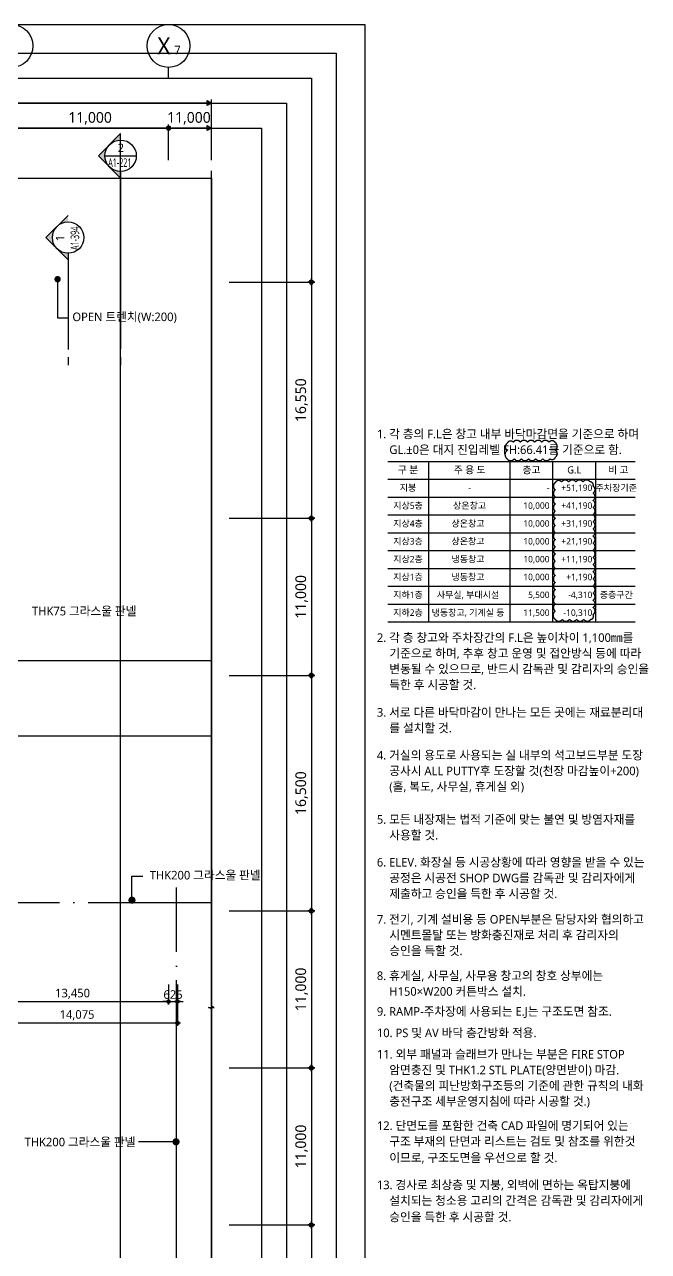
# Model space of a CAD drawing. Header units: millimetres. Extents: x 45782458 to 46215946, y 191740 to 1509539.
# Drawn here: x 45953883 to 45997585, y 819496 to 905440 of the extents above; entities that cross this region are included whole.
import ezdxf
from ezdxf.enums import TextEntityAlignment as Align

# ---------------------------------------------------------------- set-up
doc = ezdxf.new("R2010")
doc.units = ezdxf.units.MM
doc.header["$LTSCALE"] = 1000
doc.header["$MEASUREMENT"] = 0
doc.header["$PDSIZE"] = -10
doc.linetypes.add('ACAD_ISO03W100', pattern=[30, 12, -18])
doc.linetypes.add('CEN', pattern=[62, 60, -1, 0, -1])
doc.layers.get('0').update_dxf_attribs({"linetype": 'CONTINUOUS'})
doc.layers.get('Defpoints').update_dxf_attribs({"color": 171, "linetype": 'CONTINUOUS'})
for name, color, linetype in [('Center(AR)', 30, 'CEN'), ('DIM', 7, 'CONTINUOUS'), ('LED', 7, 'CONTINUOUS'), ('NDIM', 7, 'CONTINUOUS'), ('SYM', 7, 'CONTINUOUS'), ('SYM(AXIS)', 7, 'CONTINUOUS'), ('TEXT(AXIS)', 2, 'CONTINUOUS'), ('TEXT(MIN)', 7, 'CONTINUOUS'), ('TEXT(노트)', 7, 'CONTINUOUS')]:
    doc.layers.add(name, color=color, linetype=linetype)
doc.layers.add('VE변경사항적용-20220616', color=10, linetype='CONTINUOUS', plot=False)
doc.styles.add('CGS', font='cgse', dxfattribs={"bigfont": 'cgs'})
doc.styles.add('TE', font='malgun_0.ttf')
doc.styles.add('궁서체', font='')
doc.styles.add('나눔바른고딕', font='NanumBarunGothic.ttf')
doc.styles.get('궁서체').set_extended_font_data('GungsuhChe')
doc.dimstyles.new('BA', dxfattribs={"dimscale": 500, "dimtxt": 3, "dimasz": 1, "dimexe": 1, "dimexo": 5, "dimgap": 0.9, "dimtad": 1, "dimdec": 0, "dimdsep": 46, "dimlunit": 6, "dimtxsty": 'TE', "dimblk": 'DDD', "dimcen": 2.5, "dimclrd": 256, "dimclre": 256, "dimclrt": 3, "dimazin": 2, "dimtfac": 1, "dimtdec": 0, "dimtix": 1, "dimtmove": 2, "dimatfit": 3, "dimldrblk": 'DDD', "dimfxl": 1, "dimtolj": 1, "dimtzin": 0, "dimarcsym": 2})
doc.dimstyles.new('CPDIM1', dxfattribs={"dimtxt": 3, "dimasz": 2.5, "dimexe": 1.25, "dimexo": 5, "dimgap": 1.5, "dimtad": 1, "dimdec": 0, "dimzin": 1, "dimdsep": 46, "dimlunit": 6, "dimtxsty": '궁서체', "dimblk1": 'Z_DOT', "dimblk2": 'Z_DOT', "dimsah": 1, "dimcen": 2.5, "dimadec": 0, "dimazin": 0, "dimtfac": 1, "dimtdec": 0, "dimtix": 1, "dimtmove": 2, "dimatfit": 3, "dimldrblk": 'Z_DOT', "dimfxl": 1, "dimtolj": 1, "dimtzin": 1, "dimarcsym": 0})
doc.dimstyles.new('NDIM 1200', dxfattribs={"dimscale": 500, "dimtxt": 3, "dimasz": 1, "dimexe": 2, "dimexo": 2, "dimgap": 1, "dimtad": 1, "dimdec": 0, "dimdsep": 46, "dimtxsty": 'CGS', "dimblk": 'DOT0', "dimcen": 1, "dimdle": 8, "dimclrd": 2, "dimclre": 2, "dimclrt": 2, "dimadec": 0, "dimazin": 0, "dimtfac": 1, "dimtdec": 0, "dimtix": 1, "dimtmove": 2, "dimatfit": 3, "dimldrblk": 'DOT0', "dimfxl": 1, "dimtolj": 1, "dimtzin": 0, "dimlwd": -1, "dimlwe": -1, "dimarcsym": 0})

# ---------------------------------------------------------------- blocks, each defined once
blk = doc.blocks.new('DDD')
at = {"layer": 'DIM', "color": 0}
for p, q in [((-1, 0), (1, 0)), ((0, -1), (0, 1))]:
    blk.add_line(p, q, dxfattribs=at)
for radius in [0.6, 0.3]:
    blk.add_circle((0, 0), radius, dxfattribs=at)
blk = doc.blocks.new('*D234')
at = {"layer": 'Defpoints', "color": 0, "ltscale": 0.4, "transparency": 16777216}
for p in [(45952972, 898190), (45952972, 894690), (45963972, 894690)]:
    blk.add_point(p, dxfattribs=at)
at = {"layer": 'NDIM', "lineweight": -2, "ltscale": 0.4, "transparency": 16777216}
for p, q in [((45952972, 895940), (45952972, 898440)), ((45963722, 898190), (45953222, 898190)), ((45963972, 895940), (45963972, 898440))]:
    blk.add_line(p, q, dxfattribs=at)
at = {"layer": 'NDIM', "lineweight": -2, "ltscale": 0.4, "transparency": 16777216, "xscale": 250, "yscale": 250, "zscale": 250, "rotation": 180}
blk.add_blockref('DDD', (45952972, 898190), dxfattribs=at)
at = {"layer": 'NDIM', "lineweight": -2, "ltscale": 0.4, "transparency": 16777216, "xscale": 250, "yscale": 250, "zscale": 250}
blk.add_blockref('DDD', (45963972, 898190), dxfattribs=at)
at = {"layer": 'NDIM', "color": 3, "ltscale": 0.4, "transparency": 16777216, "insert": (45958472, 898868), "char_height": 750, "attachment_point": 5, "style": 'TE'}
blk.add_mtext('\\A1;11,000', dxfattribs=at)
blk = doc.blocks.new('A$C2F20087E')
at = {"layer": 'SYM(AXIS)'}
blk.add_line((600, 0), (600, 300), dxfattribs=at)
blk.add_circle((600, 900), 600, dxfattribs=at)
blk = doc.blocks.new('*D559')
at = {"layer": 'Defpoints', "color": 0, "ltscale": 0.4, "transparency": 16777216}
for p in [(45966972, 821351), (45966972, 810351), (45973972, 810351)]:
    blk.add_point(p, dxfattribs=at)
at = {"layer": 'NDIM', "lineweight": -2, "ltscale": 0.4, "transparency": 16777216}
for p, q in [((45968222, 821351), (45974222, 821351)), ((45973972, 821101), (45973972, 810601)), ((45968222, 810351), (45974222, 810351))]:
    blk.add_line(p, q, dxfattribs=at)
at = {"layer": 'NDIM', "lineweight": -2, "ltscale": 0.4, "transparency": 16777216, "xscale": 250, "yscale": 250, "zscale": 250}
for p, rotation in [((45973972, 821351), 90), ((45973972, 810351), 270)]:
    blk.add_blockref('DDD', p, dxfattribs=dict(at, rotation=rotation))
at = {"layer": 'NDIM', "color": 3, "ltscale": 0.4, "transparency": 16777216, "insert": (45973295, 815851), "char_height": 750, "attachment_point": 5, "rotation": 90, "style": 'TE'}
blk.add_mtext('\\A1;11,000', dxfattribs=at)
blk = doc.blocks.new('*D560')
at = {"layer": 'Defpoints', "color": 0, "ltscale": 0.4, "transparency": 16777216}
for p in [(45966972, 832351), (45966972, 821351), (45973972, 821351)]:
    blk.add_point(p, dxfattribs=at)
at = {"layer": 'NDIM', "lineweight": -2, "ltscale": 0.4, "transparency": 16777216}
for p, q in [((45968222, 832351), (45974222, 832351)), ((45973972, 832101), (45973972, 821601)), ((45968222, 821351), (45974222, 821351))]:
    blk.add_line(p, q, dxfattribs=at)
at = {"layer": 'NDIM', "lineweight": -2, "ltscale": 0.4, "transparency": 16777216, "xscale": 250, "yscale": 250, "zscale": 250}
for p, rotation in [((45973972, 832351), 90), ((45973972, 821351), 270)]:
    blk.add_blockref('DDD', p, dxfattribs=dict(at, rotation=rotation))
at = {"layer": 'NDIM', "color": 3, "ltscale": 0.4, "transparency": 16777216, "insert": (45973295, 826851), "char_height": 750, "attachment_point": 5, "rotation": 90, "style": 'TE'}
blk.add_mtext('\\A1;11,000', dxfattribs=at)
blk = doc.blocks.new('*D561')
at = {"layer": 'Defpoints', "color": 0, "ltscale": 0.4, "transparency": 16777216}
for p in [(45966972, 843351), (45966972, 832351), (45973972, 832351)]:
    blk.add_point(p, dxfattribs=at)
at = {"layer": 'NDIM', "lineweight": -2, "ltscale": 0.4, "transparency": 16777216}
for p, q in [((45968222, 843351), (45974222, 843351)), ((45973972, 843101), (45973972, 832601)), ((45968222, 832351), (45974222, 832351))]:
    blk.add_line(p, q, dxfattribs=at)
at = {"layer": 'NDIM', "lineweight": -2, "ltscale": 0.4, "transparency": 16777216, "xscale": 250, "yscale": 250, "zscale": 250}
for p, rotation in [((45973972, 843351), 90), ((45973972, 832351), 270)]:
    blk.add_blockref('DDD', p, dxfattribs=dict(at, rotation=rotation))
at = {"layer": 'NDIM', "color": 3, "ltscale": 0.4, "transparency": 16777216, "insert": (45973295, 837851), "char_height": 750, "attachment_point": 5, "rotation": 90, "style": 'TE'}
blk.add_mtext('\\A1;11,000', dxfattribs=at)
blk = doc.blocks.new('*D562')
at = {"layer": 'Defpoints', "color": 0, "ltscale": 0.4, "transparency": 16777216}
for p in [(45966972, 859851), (45966972, 843351), (45973972, 843351)]:
    blk.add_point(p, dxfattribs=at)
at = {"layer": 'NDIM', "lineweight": -2, "ltscale": 0.4, "transparency": 16777216}
for p, q in [((45968222, 859851), (45974222, 859851)), ((45973972, 859601), (45973972, 843601)), ((45968222, 843351), (45974222, 843351))]:
    blk.add_line(p, q, dxfattribs=at)
at = {"layer": 'NDIM', "lineweight": -2, "ltscale": 0.4, "transparency": 16777216, "xscale": 250, "yscale": 250, "zscale": 250}
for p, rotation in [((45973972, 859851), 90), ((45973972, 843351), 270)]:
    blk.add_blockref('DDD', p, dxfattribs=dict(at, rotation=rotation))
at = {"layer": 'NDIM', "color": 3, "ltscale": 0.4, "transparency": 16777216, "insert": (45973295, 851601), "char_height": 750, "attachment_point": 5, "rotation": 90, "style": 'TE'}
blk.add_mtext('\\A1;16,500', dxfattribs=at)
blk = doc.blocks.new('*D563')
at = {"layer": 'Defpoints', "color": 0, "ltscale": 0.4, "transparency": 16777216}
for p in [(45966972, 870851), (45966972, 859851), (45973972, 859851)]:
    blk.add_point(p, dxfattribs=at)
at = {"layer": 'NDIM', "lineweight": -2, "ltscale": 0.4, "transparency": 16777216}
for p, q in [((45968222, 870851), (45974222, 870851)), ((45973972, 870601), (45973972, 860101)), ((45968222, 859851), (45974222, 859851))]:
    blk.add_line(p, q, dxfattribs=at)
at = {"layer": 'NDIM', "lineweight": -2, "ltscale": 0.4, "transparency": 16777216, "xscale": 250, "yscale": 250, "zscale": 250}
for p, rotation in [((45973972, 870851), 90), ((45973972, 859851), 270)]:
    blk.add_blockref('DDD', p, dxfattribs=dict(at, rotation=rotation))
at = {"layer": 'NDIM', "color": 3, "ltscale": 0.4, "transparency": 16777216, "insert": (45973295, 865351), "char_height": 750, "attachment_point": 5, "rotation": 90, "style": 'TE'}
blk.add_mtext('\\A1;11,000', dxfattribs=at)
blk = doc.blocks.new('*D564')
at = {"layer": 'Defpoints', "color": 0, "ltscale": 0.4, "transparency": 16777216}
for p in [(45966972, 887401), (45966972, 870851), (45973972, 870851)]:
    blk.add_point(p, dxfattribs=at)
at = {"layer": 'NDIM', "lineweight": -2, "ltscale": 0.4, "transparency": 16777216}
for p, q in [((45968222, 887401), (45974222, 887401)), ((45973972, 887151), (45973972, 871101)), ((45968222, 870851), (45974222, 870851))]:
    blk.add_line(p, q, dxfattribs=at)
at = {"layer": 'NDIM', "lineweight": -2, "ltscale": 0.4, "transparency": 16777216, "xscale": 250, "yscale": 250, "zscale": 250}
for p, rotation in [((45973972, 887401), 90), ((45973972, 870851), 270)]:
    blk.add_blockref('DDD', p, dxfattribs=dict(at, rotation=rotation))
at = {"layer": 'NDIM', "color": 3, "ltscale": 0.4, "transparency": 16777216, "insert": (45973295, 879126), "char_height": 750, "attachment_point": 5, "rotation": 90, "style": 'TE'}
blk.add_mtext('\\A1;16,550', dxfattribs=at)
blk = doc.blocks.new('*D775')
at = {"layer": 'Defpoints', "color": 0, "ltscale": 0.4, "transparency": 16777216}
for p in [(45963972, 838501), (45964597, 838501), (45964597, 837001)]:
    blk.add_point(p, dxfattribs=at)
at = {"layer": 'NDIM', "lineweight": -2, "ltscale": 0.4, "transparency": 16777216}
for p, q in [((45963972, 838201), (45963972, 836801)), ((45964597, 838201), (45964597, 836801)), ((45963772, 837001), (45963572, 837001)), ((45963972, 837001), (45964597, 837001)), ((45964797, 837001), (45964997, 837001))]:
    blk.add_line(p, q, dxfattribs=at)
at = {"layer": 'NDIM', "lineweight": -2, "ltscale": 0.4, "transparency": 16777216, "xscale": 200, "yscale": 200, "zscale": 200}
blk.add_blockref('DDD', (45963972, 837001), dxfattribs=at)
at = {"layer": 'NDIM', "lineweight": -2, "ltscale": 0.4, "transparency": 16777216, "xscale": 200, "yscale": 200, "zscale": 200, "rotation": 180}
blk.add_blockref('DDD', (45964597, 837001), dxfattribs=at)
at = {"layer": 'NDIM', "color": 3, "ltscale": 0.4, "transparency": 16777216, "insert": (45964285, 837491), "char_height": 600, "attachment_point": 5, "style": 'TE'}
blk.add_mtext('\\A1;625', dxfattribs=at)
blk = doc.blocks.new('*D777')
at = {"layer": 'Defpoints', "color": 0, "ltscale": 0.4, "transparency": 16777216}
for p in [(45950522, 838501), (45964597, 838501), (45964597, 835501)]:
    blk.add_point(p, dxfattribs=at)
at = {"layer": 'NDIM', "lineweight": -2, "ltscale": 0.4, "transparency": 16777216}
for p, q in [((45950522, 838201), (45950522, 835301)), ((45964597, 838201), (45964597, 835301)), ((45950722, 835501), (45964397, 835501))]:
    blk.add_line(p, q, dxfattribs=at)
at = {"layer": 'NDIM', "lineweight": -2, "ltscale": 0.4, "transparency": 16777216, "xscale": 200, "yscale": 200, "zscale": 200, "rotation": 180}
blk.add_blockref('DDD', (45950522, 835501), dxfattribs=at)
at = {"layer": 'NDIM', "lineweight": -2, "ltscale": 0.4, "transparency": 16777216, "xscale": 200, "yscale": 200, "zscale": 200}
blk.add_blockref('DDD', (45964597, 835501), dxfattribs=at)
at = {"layer": 'NDIM', "color": 3, "ltscale": 0.4, "transparency": 16777216, "insert": (45957560, 836043), "char_height": 600, "attachment_point": 5, "style": 'TE'}
blk.add_mtext('\\A1;14,075', dxfattribs=at)
blk = doc.blocks.new('*D779')
at = {"layer": 'Defpoints', "color": 0, "ltscale": 0.4, "transparency": 16777216}
for p in [(45950522, 838501), (45963972, 838501), (45963972, 837001)]:
    blk.add_point(p, dxfattribs=at)
at = {"layer": 'NDIM', "lineweight": -2, "ltscale": 0.4, "transparency": 16777216}
for p, q in [((45950522, 838201), (45950522, 836801)), ((45963972, 838201), (45963972, 836801)), ((45950722, 837001), (45963772, 837001))]:
    blk.add_line(p, q, dxfattribs=at)
at = {"layer": 'NDIM', "lineweight": -2, "ltscale": 0.4, "transparency": 16777216, "xscale": 200, "yscale": 200, "zscale": 200, "rotation": 180}
blk.add_blockref('DDD', (45950522, 837001), dxfattribs=at)
at = {"layer": 'NDIM', "lineweight": -2, "ltscale": 0.4, "transparency": 16777216, "xscale": 200, "yscale": 200, "zscale": 200}
blk.add_blockref('DDD', (45963972, 837001), dxfattribs=at)
at = {"layer": 'NDIM', "color": 3, "ltscale": 0.4, "transparency": 16777216, "insert": (45957247, 837543), "char_height": 600, "attachment_point": 5, "style": 'TE'}
blk.add_mtext('\\A1;13,450', dxfattribs=at)
blk = doc.blocks.new('sadnjfknkfggfhfgh')
at = {"layer": 'TEXT(MIN)'}
for points in [[(43152817, 1561090), (43187500, 1561090)], [(43158517, 1561090), (43158517, 1538590)], [(43169917, 1561090), (43169917, 1538590)], [(43175917, 1561090), (43175917, 1538590)], [(43181917, 1561090), (43181917, 1538590)], [(43152817, 1558590), (43187500, 1558590)], [(43152817, 1556090), (43187500, 1556090)], [(43152817, 1553590), (43187500, 1553590)], [(43152817, 1551090), (43187500, 1551090)], [(43152817, 1548590), (43187500, 1548590)], [(43152817, 1546090), (43187500, 1546090)], [(43152817, 1543590), (43187500, 1543590)], [(43152817, 1541090), (43187500, 1541090)], [(43152817, 1538590), (43187500, 1538590)]]:
    blk.add_lwpolyline(points, dxfattribs=at)
at = {"layer": 'VE변경사항적용-20220616', "linetype": 'ACAD_ISO03W100'}
for points in [[(43169553, 1561457, 0.5205671), (43170553, 1561457, 0.5205671), (43171553, 1561457, 0.5205671), (43172553, 1561457, 0.5205671), (43173553, 1561457, 0.5205671), (43174553, 1561457, 0.5205671), (43175553, 1561457, 0.5205671), (43176324, 1561686, 0.5205671), (43176324, 1562686, 0.5205671), (43176324, 1563686, 0.5205671), (43175411, 1563773, 0.5205671), (43174411, 1563773, 0.5205671), (43173411, 1563773, 0.5205671), (43172411, 1563773, 0.5205671), (43171411, 1563773, 0.5205671), (43170411, 1563773, 0.5205671), (43169553, 1563630, 0.5205671), (43169553, 1562630, 0.5205671)], [(43176283, 1538961, 0.5205671), (43177283, 1538961, 0.5205671), (43178283, 1538961, 0.5205671), (43179283, 1538961, 0.5205671), (43180283, 1538961, 0.5205671), (43181283, 1538961, 0.5205671), (43181611, 1539632, 0.5205671), (43181611, 1540632, 0.5205671), (43181611, 1541632, 0.5205671), (43181611, 1542632, 0.5205671), (43181611, 1543632, 0.5205671), (43181611, 1544632, 0.5205671), (43181611, 1545632, 0.5205671), (43181611, 1546632, 0.5205671), (43181611, 1547632, 0.5205671), (43181611, 1548632, 0.5205671), (43181611, 1549632, 0.5205671), (43181611, 1550632, 0.5205671), (43181611, 1551632, 0.5205671), (43181611, 1552632, 0.5205671), (43181611, 1553632, 0.5205671), (43181611, 1554632, 0.5205671), (43181611, 1555632, 0.5205671), (43181611, 1556632, 0.5205671), (43181611, 1557632, 0.5205671), (43181186, 1558208, 0.5205671), (43180186, 1558208, 0.5205671), (43179186, 1558208, 0.5205671), (43178186, 1558208, 0.5205671), (43177186, 1558208, 0.5205671), (43176283, 1558111, 0.5205671), (43176283, 1557111, 0.5205671), (43176283, 1556111, 0.5205671), (43176283, 1555111, 0.5205671), (43176283, 1554111, 0.5205671), (43176283, 1553111, 0.5205671), (43176283, 1552111, 0.5205671), (43176283, 1551111, 0.5205671), (43176283, 1550111, 0.5205671), (43176283, 1549111, 0.5205671), (43176283, 1548111, 0.5205671), (43176283, 1547111, 0.5205671), (43176283, 1546111, 0.5205671), (43176283, 1545111, 0.5205671), (43176283, 1544111, 0.5205671), (43176283, 1543111, 0.5205671), (43176283, 1542111, 0.5205671), (43176283, 1541111, 0.5205671), (43176283, 1540111, 0.5205671)]]:
    blk.add_lwpolyline(points, format="xyb", close=True, dxfattribs=at)
at = {"layer": 'TEXT(MIN)', "style": '나눔바른고딕'}
for s, p in [('1. 각 층의 F.L은 창고 내부 바닥마감면을 기준으로 하며', (43151304, 1564928)), ('GL.±0은 대지 진입레벨 FH:66.41를 기준으로 함.', (43153044, 1562728)), ('2. 각 층 창고와 주차장간의 F.L은 높이차이 1,100㎜를', (43151304, 1536398)), ('기준으로 하며, 추후 창고 운영 및 접안방식 등에 따라', (43153044, 1534198)), ('변동될 수 있으므로, 반드시 감독관 및 감리자의 승인을', (43153044, 1531998)), ('득한 후 시공할 것.', (43153044, 1529798)), ('3. 서로 다른 바닥마감이 만나는 모든 곳에는 재료분리대', (43151304, 1525928)), ('를 설치할 것.', (43153044, 1523728)), ('4. 거실의 용도로 사용되는 실 내부의 석고보드부분 도장', (43151304, 1519928)), ('공사시 ALL PUTTY후 도장할 것(천장 마감높이+200)', (43153044, 1517728)), ('(홀, 복도, 사무실, 휴게실 외)', (43153044, 1515528)), ('5. 모든 내장재는 법적 기준에 맞는 불연 및 방염자재를', (43151304, 1510928)), ('사용할 것.', (43153044, 1508728)), ('6. ELEV. 화장실 등 시공상황에 따라 영향을 받을 수 있는', (43151304, 1504928)), ('공정은 시공전 SHOP DWG를 감독관 및 감리자에게', (43153044, 1502728)), ('제출하고 승인을 득한 후 시공할 것.', (43153044, 1500528)), ('7. 전기, 기계 설비용 등 OPEN부분은 담당자와 협의하고', (43151304, 1496928)), ('시멘트몰탈 또는 방화충진재로 처리 후 감리자의', (43153044, 1494728)), ('승인을 득할 것.', (43153044, 1492528)), ('8. 휴게실, 사무실, 사무용 창고의 창호 상부에는', (43151304, 1489028)), ('H150×W200 커튼박스 설치.', (43153044, 1486828)), ('9. RAMP-주차장에 사용되는 E.J는 구조도면 참조.', (43151304, 1484028)), ('10. PS 및 AV 바닥 층간방화 적용.', (43151304, 1481028)), ('11. 외부 패널과 슬래브가 만나는 부분은 FIRE STOP', (43151304, 1478028)), ('암면충진 및 THK1.2 STL PLATE(양면받이) 마감.', (43153044, 1475828)), ('(건축물의 피난방화구조등의 기준에 관한 규칙의 내화', (43153044, 1473628)), ('충전구조 세부운영지침에 따라 시공할 것.)', (43153044, 1471428)), ('12. 단면도를 포함한 건축 CAD 파일에 명기되어 있는', (43151304, 1468028)), ('구조 부재의 단면과 리스트는 검토 및 참조를 위한것', (43153044, 1465828)), ('이므로, 구조도면을 우선으로 할 것.', (43153044, 1463528)), ('13. 경사로 최상층 및 지붕, 외벽에 면하는 옥탑지붕에', (43151304, 1459728)), ('설치되는 청소용 고리의 간격은 감독관 및 감리자에게', (43153044, 1457528)), ('승인을 득한 후 시공할 것.', (43153044, 1455228))]:
    blk.add_text(s, height=1200, dxfattribs=at).set_placement(p, align=Align.MIDDLE_LEFT)
for s, height, p in [('구 분', 1000, (43155666, 1559896)), ('주 용 도', 1000, (43164299, 1559896)), ('층고', 1000, (43172962, 1559896)), ('G.L', 1000, (43178962, 1559896)), ('비 고', 1000, (43185143, 1559896)), ('지붕', 900, (43155666, 1557396)), ('-', 900, (43164289, 1557396)), ('주차장기준', 900, (43184845, 1557396)), ('지상5층', 900, (43155666, 1554896)), ('상온창고', 900, (43164289, 1554896)), ('지상4층', 900, (43155666, 1552396)), ('상온창고', 900, (43164070, 1552396)), ('지상3층', 900, (43155666, 1549896)), ('상온창고', 900, (43164070, 1549896)), ('지상2층', 900, (43155666, 1547396)), ('냉동창고', 900, (43164070, 1547396)), ('지상1층', 900, (43155666, 1544896)), ('냉동창고', 900, (43164070, 1544896)), ('지하1층', 900, (43155666, 1542396)), ('사무실, 부대시설', 900, (43164070, 1542396)), ('중층구간', 900, (43184845, 1542396)), ('지하2층', 900, (43155666, 1539896)), ('냉동창고, 기계실 등', 900, (43164070, 1539896))]:
    blk.add_text(s, height=height, dxfattribs=at).set_placement(p, align=Align.MIDDLE_CENTER)
for s, p in [('-', (43175487, 1557396)), ('+51,190', (43181487, 1557396)), ('10,000', (43175487, 1554896)), ('+41,190', (43181487, 1554896)), ('10,000', (43175487, 1552396)), ('+31,190', (43181487, 1552396)), ('10,000', (43175487, 1549896)), ('+21,190', (43181487, 1549896)), ('10,000', (43175487, 1547396)), ('+11,190', (43181487, 1547396)), ('10,000', (43175487, 1544896)), ('+1,190', (43181487, 1544896)), ('5,500', (43175487, 1542396)), ('-4,310', (43181487, 1542396)), ('11,500', (43175487, 1539896)), ('-10,310', (43181487, 1539896))]:
    blk.add_text(s, height=900, dxfattribs=at).set_placement(p, align=Align.MIDDLE_RIGHT)
blk = doc.blocks.new('Z_DOT')
at = {"layer": 'DIM', "color": 0}
for p, q in [((-1, 0), (1, 0)), ((0, -1), (0, 1))]:
    blk.add_line(p, q, dxfattribs=at)
for radius in [0.5, 0.25]:
    blk.add_circle((0, 0), radius, dxfattribs=at)
blk = doc.blocks.new('DOT0')
blk.add_line((-3, 0), (3, 0))
at = {"color": 6}
blk.add_circle((0, 0), 0.75, dxfattribs=at)

msp = doc.modelspace()

# ---------------------------------------------------------------- hatches: boundary and pattern name
at = {"layer": 'SYM'}
h = msp.add_hatch(color=256, dxfattribs=at)
h.paths.add_polyline_path([(45959057.7, 896245.8), (45959835.5, 897023.6, 0.4142136), (45959835.5, 895468)])
h.paths.add_polyline_path([(45959835.5, 897023.6), (45960613.3, 897801.4), (45960613.3, 897345.8, 0.1989124)])
h.paths.add_polyline_path([(45959835.5, 895468, 0.1989124), (45960613.3, 895145.8), (45960613.3, 894690.2)])
h = msp.add_hatch(color=256, dxfattribs=at)
h.paths.add_polyline_path([(45955379.5, 890517.8), (45956157.3, 889740, -0.4142136), (45956157.3, 891295.7)])
h.paths.add_polyline_path([(45956157.3, 889740), (45956935.1, 888962.2), (45956935.1, 889417.8, -0.1989124)])
h.paths.add_polyline_path([(45956157.3, 891295.7, -0.1989124), (45956935.1, 891617.8), (45956935.1, 892073.5)])

# ---------------------------------------------------------------- linework, layer by layer
msp.add_line((45959513.3, 896245.8), (45961713.3, 896245.8))
at = {"color": 6}
for points in [[(45966972.3, 899940.2), (45966672.3, 899767), (45966672.3, 900113.4)], [(45966972.3, 898190.2), (45966672.3, 898017), (45966672.3, 898363.4)]]:
    msp.add_lwpolyline(points, close=True, dxfattribs=at)
at = {"layer": 'Center(AR)'}
for p, q in [((45907334.8, 860888.8), (45966972.3, 860888.8)), ((45964522.3, 778490.2), (45964522.3, 845001.3)), ((45896334.8, 843951.3), (45966972.3, 843951.3))]:
    msp.add_line(p, q, dxfattribs=at)
at = {"layer": 'Defpoints'}
for p, q in [((45960613.3, 774990.2), (45960613.3, 897801.4)), ((45853593.1, 855626.3), (45966972.3, 855626.3))]:
    msp.add_line(p, q, dxfattribs=at)
for points in [[(45977722.3, 767740.2), (45801022.3, 767740.2), (45801022.3, 905440.2), (45977722.3, 905440.2)], [(45975722.3, 769740.2), (45803022.3, 769740.2), (45803022.3, 903440.2), (45975722.3, 903440.2)], [(45973972.3, 771490.2), (45804772.3, 771490.2), (45804772.3, 901690.2), (45973972.3, 901690.2)], [(45972222.3, 773240.2), (45806522.3, 773240.2), (45806522.3, 899940.2), (45972222.3, 899940.2)], [(45970472.3, 774990.2), (45808272.3, 774990.2), (45808272.3, 898190.2), (45970472.3, 898190.2)], [(45966972.3, 778490.2), (45811772.3, 778490.2), (45811772.3, 894690.2), (45966972.3, 894690.2)], [(45966972.3, 778490.2), (45824022.3, 778490.2), (45824022.3, 894690.2), (45966972.3, 894690.2)]]:
    msp.add_lwpolyline(points, close=True, dxfattribs=at)
at = {"layer": 'LED', "ltscale": 10000}
msp.add_line((45961408.3, 845781.8), (45962162.4, 845781.8), dxfattribs=at)
at = {"layer": 'NDIM', "ltscale": 0.4}
for p, q in [((45966972.3, 899940.2), (45898222.3, 899940.2)), ((45966972.3, 895940.2), (45966972.3, 900190.2)), ((45966972.3, 898190.2), (45964222.3, 898190.2))]:
    msp.add_line(p, q, dxfattribs=at)
at = {"layer": 'SYM'}
for p, q in [((45960613.3, 897801.4), (45959057.7, 896245.8)), ((45960613.3, 894690.2), (45959057.7, 896245.8)), ((45960613.3, 895145.8), (45960613.3, 882733.8)), ((45956935.1, 892073.5), (45955379.5, 890517.8)), ((45956935.1, 888962.2), (45955379.5, 890517.8)), ((45956935.1, 889417.8), (45956935.1, 882679.8)), ((45956935.1, 882129.8), (45956935.1, 881579.8)), ((45960613.3, 882129.8), (45960613.3, 881579.8))]:
    msp.add_line(p, q, dxfattribs=at)
at = {"layer": 'SYM', "color": 8}
msp.add_lwpolyline([(45966972.3, 777990.2), (45966972.4, 836490.2), (45966772.3, 836590.2), (45967172.3, 836590.2), (45966972.3, 836690.2), (45966972.3, 895190.2)], dxfattribs=at)
at = {"layer": 'SYM'}
for centre in [(45960613.3, 896245.8), (45956935.1, 890517.8)]:
    msp.add_circle(centre, 1100, dxfattribs=at)

# ---------------------------------------------------------------- block references
for name, p, xscale, yscale, zscale in [('A$C2F20087E', (45951472.3, 901690.2), 2.5, 2.5, 2.5), ('A$C2F20087E', (45962472.3, 901690.2), 2.5, 2.5, 2.5), ('sadnjfknkfggfhfgh', (24402910.6, 94295.1), 0.5, 0.5, 0.5)]:
    msp.add_blockref(name, p, dxfattribs=dict(xscale=xscale, yscale=yscale, zscale=zscale))

# ---------------------------------------------------------------- texts
at = {"layer": 'NDIM', "color": 3, "ltscale": 0.4, "insert": (45965397.2, 898867.6), "char_height": 750, "attachment_point": 5, "style": 'TE'}
msp.add_mtext('\\A1;11,000', dxfattribs=at)
at = {"layer": 'TEXT(AXIS)', "style": '나눔바른고딕'}
for s, height, p in [('X', 1200, (45963643.2, 903950.1)), ('7', 600, (45964591.3, 903650.2))]:
    msp.add_text(s, height=height, dxfattribs=at).set_placement(p, align=Align.MIDDLE)
at = {"layer": 'TEXT(MIN)', "style": '나눔바른고딕'}
msp.add_text('OPEN 트렌치(W:200)', height=600, dxfattribs=at).set_placement((45957233.7, 884964.1), align=Align.MIDDLE_LEFT)
for s, p in [('THK75 그라스울 판넬', (45961718.9, 864352.4)), ('THK200 그라스울 판넬', (45970417.9, 845854.1)), ('THK200 그라스울 판넬', (45961649.1, 827163))]:
    msp.add_text(s, height=600, dxfattribs=at).set_placement(p, align=Align.MIDDLE_RIGHT)
at = {"layer": 'TEXT(노트)', "style": '나눔바른고딕'}
msp.add_text('2', height=600, dxfattribs=at).set_placement((45960406.3, 896503))
at = {"layer": 'TEXT(노트)', "style": '나눔바른고딕', "width": 0.6}
msp.add_text('A1-221', height=600, dxfattribs=at).set_placement((45959740.3, 895472.5))
at = {"layer": 'TEXT(노트)', "style": '나눔바른고딕'}
msp.add_text('1', height=600, rotation=90, dxfattribs=at).set_placement((45956678, 890252.6))
at = {"layer": 'TEXT(노트)', "style": '나눔바른고딕', "width": 0.6}
msp.add_text('A1-394', height=600, rotation=90, dxfattribs=at).set_placement((45957708.4, 889644.8))

# ---------------------------------------------------------------- dimensions: what is measured, and where the dimension line sits
at = {"layer": 'NDIM', "ltscale": 0.4}
for base, p1, p2, angle, picture, middle in [((45952972.3, 898190.2), (45963972.3, 894690.2), (45952972.3, 894690.2), 180, '*D234', (45958472.3, 898867.6)), ((45973972.3, 870851.3), (45966972.3, 887401.3), (45966972.3, 870851.3), 270, '*D564', (45973294.9, 879126.3)), ((45973972.3, 859851.3), (45966972.3, 870851.3), (45966972.3, 859851.3), 270, '*D563', (45973294.9, 865351.3)), ((45973972.3, 843351.3), (45966972.3, 859851.3), (45966972.3, 843351.3), 270, '*D562', (45973294.9, 851601.3)), ((45973972.3, 832351.3), (45966972.3, 843351.3), (45966972.3, 832351.3), 270, '*D561', (45973294.9, 837851.3)), ((45973972.3, 821351.3), (45966972.3, 832351.3), (45966972.3, 821351.3), 270, '*D560', (45973294.9, 826851.3)), ((45973972.3, 810351.3), (45966972.3, 821351.3), (45966972.3, 810351.3), 270, '*D559', (45973294.9, 815851.3))]:
    dim = msp.add_linear_dim(base=base, p1=p1, p2=p2, angle=angle, dimstyle='BA', override={"dimscale": 250}, dxfattribs=at)
    dim.commit()
    dim.dimension.update_dxf_attribs({"geometry": picture, "text_midpoint": middle})
for base, p1, p2, picture, middle in [((45964597.3, 835501.3), (45950522.3, 838501.3), (45964597.3, 838501.3), '*D777', (45957559.8, 836043.3)), ((45963972.3, 837001.3), (45950522.3, 838501.3), (45963972.3, 838501.3), '*D779', (45957247.3, 837543.3)), ((45964597.3, 837001.3), (45963972.3, 838501.3), (45964597.3, 838501.3), '*D775', (45964284.8, 837491.3))]:
    dim = msp.add_linear_dim(base=base, p1=p1, p2=p2, dimstyle='BA', override={"dimscale": 200, "dimexo": 1.5}, dxfattribs=at)
    dim.commit()
    dim.dimension.update_dxf_attribs({"geometry": picture, "text_midpoint": middle})

# ---------------------------------------------------------------- leaders
at = {"ltscale": 10000}
msp.add_leader([(45956200.3, 887601.3), (45956200.3, 884893.4), (45956900.3, 884893.4)], dimstyle='CPDIM1', override={"dimtxt": 3000, "dimasz": 450, "dimgap": 1, "dimtad": 0, "dimzin": 0, "dimtxsty": 'CGS', "dimldrblk": 'Dot'}, dxfattribs=at)
at = {"layer": 'LED', "ltscale": 10000}
for points in [[(45961408.3, 844101.3), (45961408.3, 845781.8)], [(45964497.3, 827175.2), (45961871.7, 827175.2)]]:
    msp.add_leader(points, dimstyle='NDIM 1200', override={"dimasz": 1, "dimtad": 0, "dimclrd": 256, "dimldrblk": 'Dot'}, dxfattribs=at)

doc.saveas('drawing.dxf')
